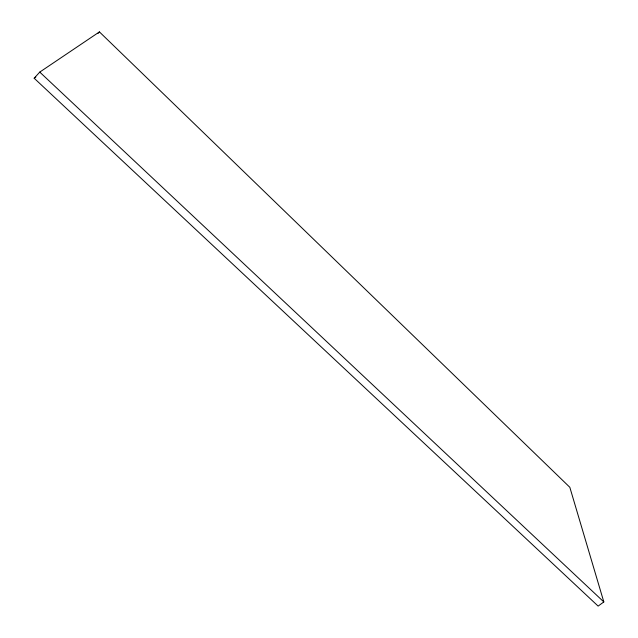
<?xml version="1.0" encoding="UTF-8"?>
<svg xmlns="http://www.w3.org/2000/svg" width="638" height="638" viewBox="0 0 638 638"><rect width="100%" height="100%" fill="white"/><g stroke="black" fill="none" stroke-linecap="round" stroke-linejoin="round"><path stroke-width="0.96" d="M34.173 78.235L39.763 72.094L99.432 31.9L569.83 487.296L603.827 601.937L598.125 606.1L34.173 78.235L35.808 77.126M98.085 33.367L99.432 31.9M39.763 72.094L603.827 601.937"/></g></svg>
